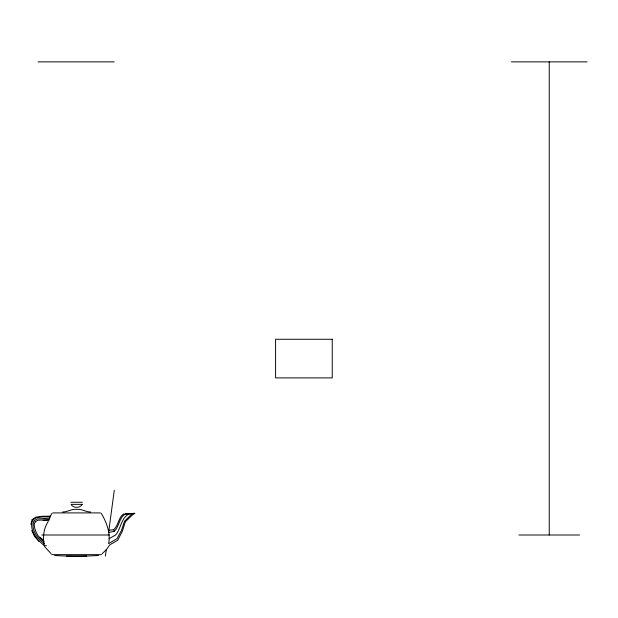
<?xml version="1.0" encoding="UTF-8"?>
<svg xmlns="http://www.w3.org/2000/svg" width="618" height="618" viewBox="0 0 618 618"><rect width="100%" height="100%" fill="white"/><g stroke="black" fill="none" stroke-linecap="round" stroke-linejoin="round"><path stroke-width="0.93" d="M101.275 513.342C106.628 522.473 110.692 532.863 108.644 543.639L117.057 538.602L121.537 530.267L124.419 521.368L131.163 514.647L133.333 513.357L134.94 513.303L132.762 514.647L125.4 521.723L122.341 531.241L117.69 540.271L109.88 544.767L106.389 549.626L102.14 553.689M105.4 556.123L106.304 549.441M108.753 531.295L114.291 490.228M46.443 545.802L44.249 545.47C42.712 537.297 43.399 528.853 48.25 521.445M30.9 524.388L32.113 519.63L35.759 517.189L41.839 516.285L50.344 516.161L51.974 513.342M50.344 516.161L50.135 516.803L42.016 516.918L36.184 517.745L32.677 520.001C28.853 529.997 36.717 539.707 44.249 545.47M50.135 516.803L49.247 519.63L38.084 520.225L35.172 521.638L34.175 524.388C34.538 531.325 38.401 537.745 44.063 541.7M108.768 532.453L114.315 531.302C119.452 526.312 118.996 517.668 125.477 513.875L132.994 513.72M108.536 530.344L113.704 529.657C118.679 525.4 118.138 517.513 123.778 513.913M109.031 538.711L115.682 534.949C121.167 528.344 120.865 517.992 129.239 513.797M62.588 511.998C67.524 512.106 71.711 508.699 76.617 509.332C81.53 508.699 85.724 512.106 90.661 511.998M98.471 555.482C83.948 556.432 69.293 556.432 54.77 555.482M126.304 513.867L132.291 513.643M133.333 513.357L124.944 513.913M49.695 518.216L37.134 518.981L33.92 520.82C30.591 529.634 37.489 538.796 44.504 543.585M42.99 520.341L49.046 520.271M52.754 512.909L100.495 512.909M70.831 502.249L82.418 502.249M51.688 554.647L101.561 554.647M66.512 556.053L86.698 556.053M38.03 61.877L114.214 61.877M511.372 61.877L587.1 61.877M41.777 534.995L109.293 534.995M518.911 534.995L579.56 534.995M32.113 519.63L32.677 520.001M35.172 521.638L35.744 522.009M39.714 537.119L43.592 540.302M51.109 553.689L44.311 546.335M38.834 541.461L34.384 536.13L31.757 530.422M113.704 529.657L114.315 531.302M549.232 61.877L549.232 534.995M82.155 504.365C80.363 508.313 72.885 508.32 71.093 504.365L82.155 504.365M332.245 339.267L275.589 339.267L275.589 377.899L332.245 377.899L332.245 339.267"/></g></svg>
